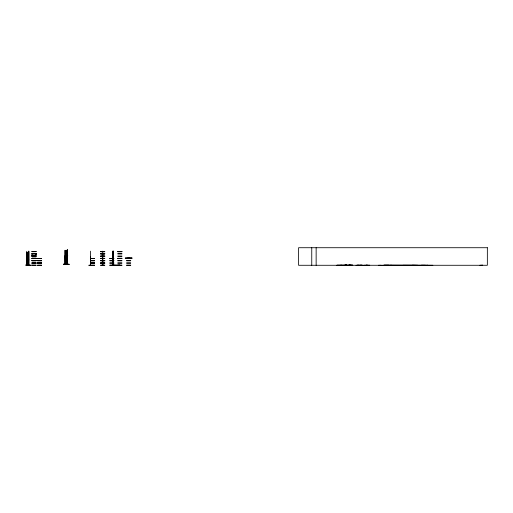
<?xml version="1.0" encoding="UTF-8"?>
<svg xmlns="http://www.w3.org/2000/svg" width="513" height="513" viewBox="0 0 513 513"><rect width="100%" height="100%" fill="white"/><g stroke="black" fill="none" stroke-linecap="round" stroke-linejoin="round"><path stroke-width="0.77" d="M31.966 255.936L31.966 253.916L36.07 253.916L36.07 255.936L31.966 255.936L31.966 254.929M36.07 254.929L36.07 253.916M66.568 255.654L66.543 264.439L66.408 255.634M67.729 255.724L67.774 255.897M88.916 265.253L94.642 265.272M381.287 265.253L378.485 265.279M26.714 265.029L27.054 265.009L27.054 252.107L26.471 252.12M351.88 265.272L351.585 265.202M349.218 265.138L336.791 265.266M352.816 265.266L337.067 265.183M341.267 265.099L340.991 265.009M344.217 265.266L344.569 265.272M345.32 265.266L345.826 265.106M345.922 264.798L345.922 265.272M346.057 265.279L346.422 265.266M348.609 265.189L348.404 265.195M349.667 265.266L349.731 264.798M350.424 265.266L350.475 264.798M66.408 250.299L66.427 264.439M31.96 251.485L36.077 251.485M28.824 251.575L28.773 265.279M31.96 251.556L36.077 251.556M100.631 251.562L104.748 251.562M117.817 251.562L121.934 251.562M28.587 251.646L28.651 259.347M31.966 251.684L36.07 251.684M100.631 251.639L104.748 251.633M117.817 251.633L121.934 251.639M100.638 251.761L104.735 251.761M117.83 251.761L121.921 251.761M26.676 265.279L26.9 252.178M31.966 253.512L36.07 253.512M31.934 253.653L36.102 253.653M100.638 253.589L104.742 253.589M117.817 253.589L121.927 253.589M100.606 253.73L104.774 253.73M31.934 253.775L36.102 253.775M100.606 253.852L104.774 253.852M100.638 253.993L104.742 253.993M117.817 253.993L121.927 253.993M67.248 255.48L67.248 256.07M65.01 255.634L65.183 264.413M66.049 255.66L66.164 264.439M67.402 255.634L67.517 264.413M31.934 256.077L36.102 256.077M100.638 256.006L104.742 256.006M117.817 256.013L121.927 256.013M31.934 256.199L36.102 256.199M100.606 256.147L104.774 256.147M100.606 256.276L104.774 256.276M31.966 256.34L36.07 256.34M100.638 256.417L104.742 256.417M117.817 256.417L121.927 256.417M27.452 256.5L27.324 265.279L27.356 256.173M28.516 256.5L28.401 265.279L28.542 264.958M90.493 256.5L90.615 265.279M112.706 256.5L112.597 265.279M113.187 256.5L113.027 265.279M113.559 256.5L113.431 265.279M129.391 257.898L129.84 257.898L129.84 258.481M129.321 258.084L127.987 258.219M100.638 258.308L104.735 258.308M117.83 258.315L121.921 258.315L117.791 258.392M31.96 258.372L36.077 258.372M37.5 258.392L41.611 258.392M90.506 258.392L94.642 258.392M100.631 258.443L104.748 258.392L100.638 258.475M112.847 258.385L109.769 258.392L112.36 258.462M113.27 258.385L113.886 258.392L113.283 258.469M126.608 258.392L130.719 258.392M31.96 258.469L36.077 258.475M37.5 258.475L41.611 258.469M90.506 258.469L94.642 258.475M117.791 258.469L121.902 258.475M31.966 258.59L36.07 258.59M37.507 258.59L41.604 258.59M90.512 258.59L94.636 258.59M100.644 258.59L104.742 258.59M109.782 258.59L112.847 258.59M113.27 258.59L113.873 258.59M117.804 258.59L121.889 258.59M126.621 258.59L130.706 258.59M28.51 259.944L28.895 259.944M112.693 259.944L113.559 259.944M31.966 260.418L36.07 260.418M37.5 260.418L41.611 260.418M90.506 260.418L94.642 260.418M100.638 260.418L104.748 260.418M109.776 260.418L112.36 260.418M113.277 260.418L113.88 260.418M117.791 260.418L121.902 260.418M126.608 260.418L130.719 260.418M31.934 260.559L36.102 260.559M37.475 260.559L41.636 260.559M90.48 260.559L94.668 260.559M100.612 260.559L104.774 260.559M31.934 260.681L36.102 260.681M37.475 260.681L41.636 260.681M90.48 260.681L94.668 260.681M100.612 260.681L104.774 260.681M31.966 260.822L36.07 260.822M37.5 260.822L41.611 260.822M90.506 260.822L94.642 260.822M100.638 260.822L104.748 260.822M109.776 260.822L112.36 260.822M113.277 260.822L113.88 260.822M117.791 260.822L121.902 260.822M126.608 260.822L130.719 260.822M31.966 262.842L36.07 262.842M37.5 262.842L41.611 262.842M90.506 262.842L94.642 262.842M100.638 262.842L104.748 262.842M109.776 262.842L112.36 262.842M113.277 262.842L113.88 262.842M117.791 262.842L121.902 262.842M126.608 262.842L130.719 262.842M31.934 262.983L36.102 262.983M37.475 262.983L41.636 262.983M90.48 262.983L94.668 262.983M100.612 262.983L104.774 262.983M31.934 263.105L36.102 263.105M37.475 263.105L41.636 263.105M90.48 263.105L94.668 263.105M100.612 263.105L104.774 263.105M31.966 263.246L36.07 263.246M37.5 263.246L41.611 263.246M90.506 263.246L94.642 263.246M100.638 263.246L104.748 263.246M109.776 263.246L112.36 263.246M113.277 263.246L113.88 263.246M117.791 263.246L121.902 263.246M126.608 263.246L130.719 263.246M69.108 264.233L63.42 264.233L69.108 264.413M63.42 264.246L69.108 264.246M90.634 264.958L90.468 265.279L90.5 251.165M351.02 265.022L352.636 265.022M357.369 265.054L359.247 265.054M360.126 265.054L361.877 265.054M366.314 265.054L367.295 265.054M384.199 265.048L432.844 265.279M31.96 265.195L36.077 265.189M37.5 265.195L41.611 265.189M94.642 265.195L88.916 265.279M100.638 265.189L104.748 265.189M109.769 265.189L115.143 265.112M117.791 265.195L121.902 265.189M126.608 265.195L130.719 265.189M363.345 265.253L355.984 265.279M364.288 265.189L369.726 265.195M388.707 265.195L382.788 265.279M412.51 265.112L417.806 265.279M421.397 265.189L425.508 265.195M427.438 265.112L426.54 265.279M482.682 265.099L479.879 265.279M36.077 265.272L25.65 265.086L30.485 265.279M37.5 265.272L41.611 265.272M100.638 265.272L104.748 265.272M109.769 265.272L121.902 265.272M126.608 265.272L130.719 265.272M26.702 252.152L26.747 265.279M412.317 265.279L403.006 265.279M391.759 265.279L390.316 265.279M350.033 264.798L350.033 265.183M349.289 264.798L349.289 265.183M346.365 264.798L346.346 265.279M345.615 264.798L345.608 265.279M345.172 264.798L345.185 265.279M316.143 247.721L316.143 265.279M311.757 247.721L311.757 265.279M131.79 258.013L125.486 258.013M129.744 257.898L129.744 258.481M129.571 257.898L129.571 258.481M129.481 257.898L129.481 258.481M128.885 258.013L128.885 258.481M128.385 258.481L128.417 257.911L128 257.911L128.083 258.481M128.256 257.911L128.256 258.481M119.798 265.279L119.805 264.913L112.924 265.279M113.591 264.958L113.559 251.165L112.693 251.165L112.713 265.279L112.738 264.958M113.168 251.165L113.187 265.279M113.084 251.165L113.072 265.279M112.296 264.913L112.296 265.279M102.863 265.279L102.632 256.5L102.638 265.279M102.754 251.165L102.747 265.279M67.28 264.413L67.427 249.639L67.402 264.413L67.318 250.12L66.991 250.12L67.075 264.413M66.055 250.325L66.049 264.439M65.074 250.299L65.125 264.413M65.01 250.299L65.01 264.413M28.888 265.279L28.895 251.165L28.51 251.165L28.516 265.279M27.452 255.557L27.452 265.279M27.202 264.952L27.195 265.279M26.913 252.107L26.939 265.279M26.862 252.107L26.868 265.279M26.496 252.107L26.471 265.279M66.844 255.641L66.844 255.641M67.023 255.641L66.998 255.66M67.312 255.641L67.344 255.66M67.498 255.641L67.498 255.641M487.35 247.721L298.585 247.721L298.585 265.279L487.35 265.279L487.35 247.721M113.424 253.377L113.315 256.353L113.424 253.377M131.95 258.013L125.313 258.013L125.313 258.481L131.95 258.481L131.95 258.013M36.07 258.231L31.966 258.231L36.077 258.283"/></g></svg>
